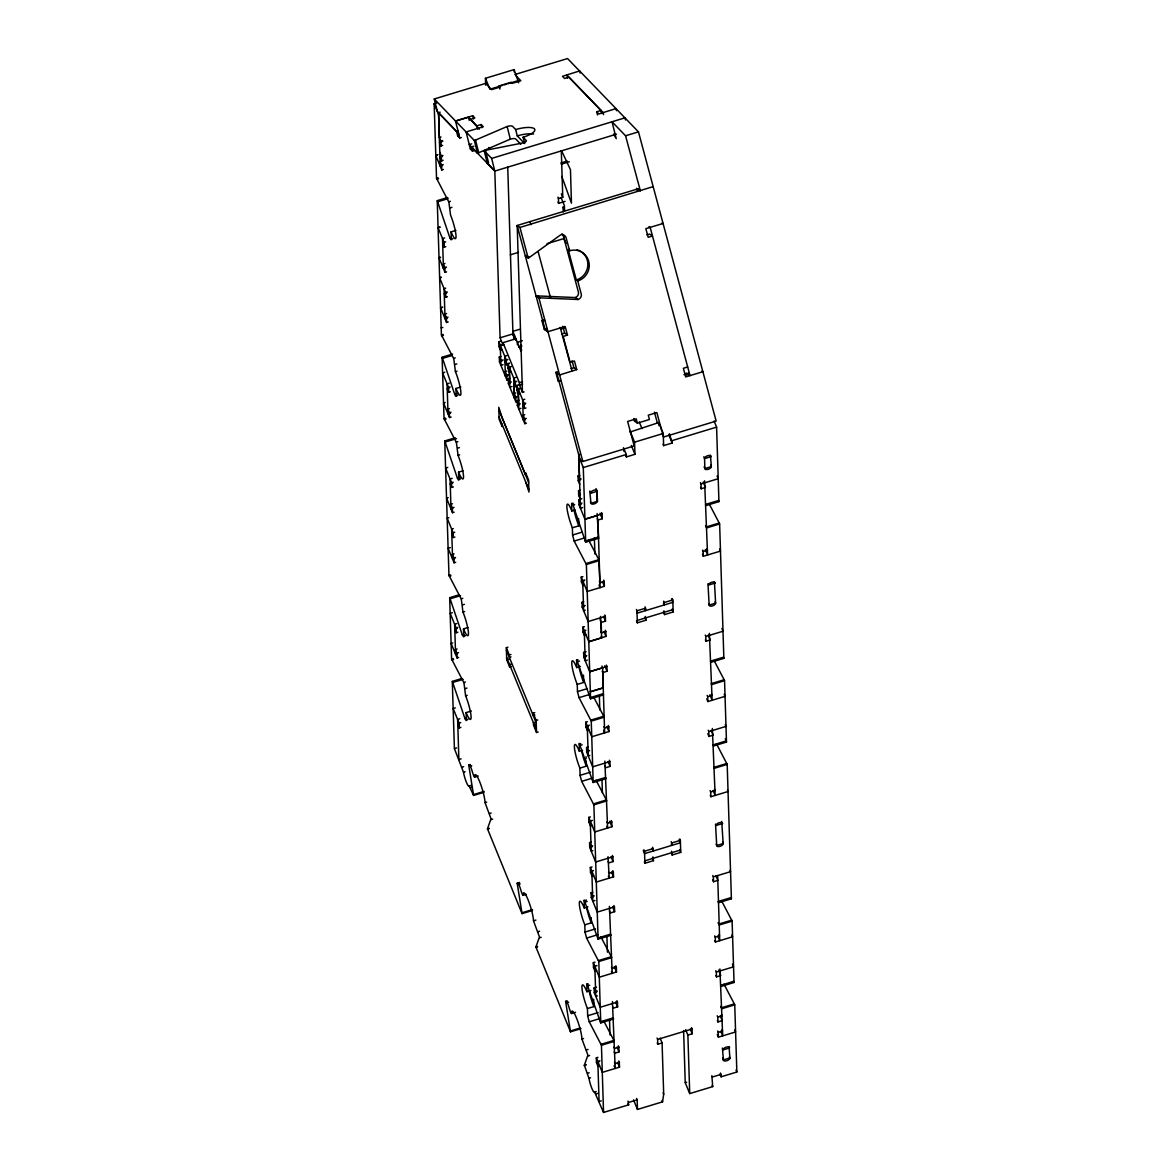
<?xml version="1.0" encoding="UTF-8"?>
<svg xmlns="http://www.w3.org/2000/svg" width="1171" height="1171" viewBox="0 0 1171 1171"><rect width="100%" height="100%" fill="white"/><g stroke="black" fill="none" stroke-linecap="round" stroke-linejoin="round"><path stroke-width="1.5" d="M487.473 828.805L522.061 913.629L532.542 910.453M535.923 947.002L570.511 1031.827L580.992 1028.65M584.358 1065.2L588.954 1078.315A9.105 1.449 73.1 0 0 591.867 1088.371A9.105 1.449 73.1 0 0 594.575 1092.031L596.185 1091.548M633.555 1099.891L637.463 1109.449L662.552 1101.838L663.694 1094.212L662.083 1042.922L660.122 1038.135M484.091 792.255L473.611 795.431L468.722 765C470.962 763.551 472.821 776.007 474.606 777.149A15.926 2.547 73.1 0 1 479.568 781.467A15.926 2.547 73.1 0 1 485.043 802.618L491.015 818.778L487.502 828.673L489.112 828.19M522.061 913.629L517.172 883.197C519.412 881.748 521.271 894.19 523.056 895.347A15.926 2.547 73.1 0 1 528.019 899.665A15.926 2.547 73.1 0 1 533.493 920.816L539.465 936.976L535.937 946.871L537.562 946.388M570.511 1031.827L565.608 1001.395C567.862 999.8 569.706 1012.564 571.507 1013.544A15.926 2.547 73.1 0 1 576.454 1017.862A15.926 2.547 73.1 0 1 581.943 1039.014L587.901 1055.159L584.388 1065.068L585.998 1064.571M461.974 678.448L452.299 681.39L454.407 748.591L463.482 772.216A9.105 1.449 73.1 0 0 466.395 782.272A9.105 1.449 73.1 0 0 469.117 785.931L473.611 795.431M594.575 1092.031L603.548 1112.45L628.637 1104.839L628.007 1101.077M529.351 257.459L526.526 255.512A4.567 4.421 -55.5 0 1 525.34 256.068L528.165 258.015A4.567 4.421 -55.5 0 0 529.351 257.459L560.689 234.815A4.552 4.406 -55.5 0 1 566.135 237.83L569.618 250.77A15.926 15.428 -55.5 0 1 588.72 261.294A15.926 15.428 -55.5 0 1 577.727 280.952L581.211 293.892A4.552 4.406 -55.5 0 1 578.064 299.498L540.197 297.858A4.567 4.421 -55.5 0 0 538.923 298.049L536.098 296.102A4.567 4.421 -55.5 0 1 537.372 295.912L575.239 297.566L578.064 299.513M515.972 75.705L520.846 80.755L512.239 83.361L511.185 82.263L499.153 85.922L500.207 87.005L491.615 89.625L485.614 83.404L434.251 98.979L474.343 140.491A4.567 1.347 -14 0 0 475.528 140.066L507.145 126.497A4.552 1.332 -14 0 1 512.503 126.278L515.679 129.571L517.26 135.895L524.667 143.565L523.086 137.227A15.926 4.684 -14 0 0 534.43 128.839A15.926 4.684 -14 0 0 515.679 129.571M471.664 143.872L469.249 144.604L477.505 153.152A4.567 1.347 -14 0 0 478.69 152.742L510.307 139.159A4.552 1.332 -14 0 1 515.664 138.954L520.802 144.253M485.658 85.132L485.438 78.296L514.113 69.601L518.651 82.804M514.845 74.534L567.554 58.55L579.66 71.094M455.9 230.394L451.069 231.858A15.926 2.547 73.1 0 0 456.031 236.191A15.926 2.547 73.1 0 0 450.542 215.04L448.874 202.115L436.534 178.329L434.148 103.692L436.827 102.872M489.917 89.216L502.461 85.41M504.247 84.868L506.033 84.327M507.833 83.785L518.577 80.521M442.638 145.438L441.028 145.921L440.867 141.12L439.374 137.475L438.54 112.679L440.15 112.182M662.201 432.465L663.445 437.061L716.14 421.077L638.458 131.869L579.63 70.948L562.461 76.305L564.583 78.501L568.872 77.198L601.001 110.455L601.792 113.616M477.666 129L476.875 125.839L470.522 119.266L474.826 117.964L472.703 115.768L455.504 120.994L459.764 137.988L461.389 137.505M455.548 121.111L468.459 117.202L479.29 129.205M438.54 112.679L456.602 131.576L458.212 131.093M476.875 125.839L481.164 124.536L483.286 126.731L466.087 131.942L470.347 148.951L472.469 151.132L474.079 150.649M439.374 137.475L440.999 136.992M456.602 131.576L457.656 135.807L459.266 135.309M440.867 141.12L442.492 140.622M442.74 141.267L439.52 142.247L441.028 145.921M443.385 169.473L441.774 169.971L435.758 155.289L437.91 154.645M435.817 155.406L437.427 154.923M443.106 160.266L441.482 160.749L441.335 155.948L442.945 155.45M472.469 151.132L471.415 146.917L473.831 146.185M442.418 156.372L440.003 157.104L441.482 160.749M470.347 148.951L472.762 148.219M597.503 114.934L596.712 111.757L601.001 110.455M441.745 161.027L440.135 161.525L441.628 165.155L441.774 169.971M441.628 165.155L443.238 164.672M442.389 165.565L440.237 166.209L438.613 114.612L434.148 103.692M523.086 137.227L526.262 140.52A4.552 1.332 -14 0 1 523.013 142.921L485.438 150.327A4.567 1.347 -14 0 0 484.165 150.664L491.659 158.422L624.919 117.847L625.446 119.969M436.534 178.329L438.144 177.846M436.959 179.265L438.569 178.782M471.415 146.917L494.835 171.068L616.458 134.182M613.531 134.079L616.239 138.646L612.023 121.769L625.563 135.777L638.458 131.869M460.789 387.001L455.943 388.465A15.926 2.547 73.1 0 0 460.906 392.783A15.926 2.547 73.1 0 0 455.417 371.631L453.763 358.721L441.408 334.921L437.237 200.651L447.717 197.475M560.821 163.032L567.262 161.071M437.295 200.783L437.661 201.793L448.142 198.616M561.246 164.174L569.311 161.73M448.742 201.778L450.352 201.295M450.308 207.823L451.933 207.326M440.194 226.998L438.042 227.657L444.058 242.324L444.204 247.14L445.814 246.657M438.086 227.774L439.696 227.291M565.066 201.397L558.611 203.359L558.465 198.543L562.768 197.24L561.304 150.635M444.658 237.918L442.506 238.577L443.458 268.627L445.609 267.969M437.661 201.793L449.884 237.845L451.494 237.347M449.884 237.845L451.098 239.806L452.914 238.591M444.058 242.324L445.668 241.841M444.321 243.012L442.711 243.495L444.204 247.14M557.44 371.866L555.83 372.363L559.606 374.954L576.747 369.612L574.434 360.99L570.131 362.293L563.178 336.414L567.481 335.111L565.169 326.489L547.969 331.7L545.144 329.768L517.128 225.505L638.766 188.619M517.128 225.505L519.953 227.452L652.818 186.716M439.037 257.825L440.647 257.342L438.979 257.708L444.995 272.389L446.605 271.892M444.965 263.446L443.355 263.943L444.848 267.574L444.995 272.389M444.848 267.574L446.458 267.09M510.278 254.839L518.431 252.365M547.003 243.685L564.027 238.533L566.091 243.553M441.218 277.264L439.608 277.747L445.624 292.413L445.785 297.229L447.395 296.746M439.667 277.864L441.277 277.381M445.697 288.168L444.087 288.666L445.039 318.717L447.176 318.058M445.624 292.413L447.234 291.93M446.707 292.852L444.292 293.584L445.785 297.229M646.948 234.859L649.642 234.054L652.467 236L648.163 237.303L645.85 228.667L663.079 223.471L662.127 222.827M442.711 307.153L440.559 307.797L446.575 322.479L448.186 321.981M440.603 307.914L442.214 307.431M446.546 313.535L444.936 314.033L446.414 317.663L446.575 322.479M446.414 317.663L448.039 317.18M441.189 327.836L442.843 327.47M441.408 334.921L443.019 334.438M441.833 335.872L443.443 335.374M548.013 331.817L544.252 329.227L541.924 320.605L543.534 320.122M545.291 320.517L541.924 320.605M519.573 329.329L512.854 331.364L521.022 351.271M503.867 344.83L503.062 345.079L500.09 337.804L512.986 333.881L515.591 340.249M463.013 470.83L458.578 472.176A15.926 2.547 73.1 0 0 463.526 476.495A15.926 2.547 73.1 0 0 458.051 455.343L456.383 442.433L444.043 418.647L442.111 357.243L452.591 354.066M513.557 336.414L514.64 336.077M442.14 357.316L442.536 358.385L452.211 355.457M502.081 349.734L500.471 350.217L498.978 346.587L498.831 341.771L500.441 341.288M544.252 329.227L546.667 328.495M503.062 345.079L502.988 342.679L515.899 338.756L515.928 339.663M545.144 329.768L546.755 329.271M453.616 358.385L455.241 357.887M502.432 344.64L500.28 345.299L500.91 365.323L503.062 364.679M498.978 346.587L500.603 346.089M522.368 340.746L517.333 342.283L517.421 344.889M561.011 329.036L564.363 328.012M455.182 364.415L456.807 363.932M518.577 347.158L521.798 346.192L521.241 344.816M561.787 334.042L564.656 333.164L567.481 335.111M444.76 372.261L442.609 372.92L448.566 387.469L448.727 392.285L450.337 391.787M508.536 379.506L506.926 380.004L499.461 361.81L499.314 356.994L500.925 356.511M506.897 355.56L504.745 356.204L505.374 376.242L507.526 375.598M455.417 371.631L457.027 371.148M503.223 359.907L500.807 360.639L499.314 356.994M499.461 361.81L501.876 361.078M508.858 364.035L506.443 364.781L506.296 359.965L507.907 359.482M506.56 360.653L504.95 361.136L506.443 364.781M511.361 381.98L509.751 382.478L509.429 372.056L507.936 368.411L507.775 363.61L509.4 363.112M449.225 383.18L447.073 383.839L448.025 413.89L450.44 413.158M511.376 366.479L509.224 367.123L509.853 387.162L512.005 386.503M507.936 368.411L510.351 367.679M448.566 387.469L450.176 386.986M448.844 388.157L447.234 388.64L448.727 392.285M506.882 371.061L505.272 371.558L506.765 375.188L506.926 380.004M509.429 372.056L511.039 371.558M506.765 375.188L508.375 374.705M442.536 358.385L454.758 394.437L457.173 393.705M518.285 401.097L515.869 401.829L508.404 383.634L508.258 378.833L509.868 378.35M515.855 377.384L513.703 378.043L514.332 398.081L516.484 397.423M454.758 394.437L455.973 396.398L457.788 395.183M445.156 402.487L443.546 402.97L449.518 417.52L451.128 417.037M508.404 383.634L510.029 383.151M516.996 386.123L515.386 386.606L515.24 381.805L516.85 381.307M515.869 401.829L515.723 397.028L514.23 393.383L513.893 382.961L515.503 382.478M524.066 391.89L522.456 392.373L519.47 385.098L519.397 382.697L522.617 381.717M571.067 368.543L573.922 367.679L576.747 369.612M520.319 403.819L518.694 404.302L518.372 393.88L516.879 390.25L516.733 385.435L518.343 384.952M519.47 385.098L522.705 384.117M449.488 408.591L447.878 409.074L449.357 412.719L449.518 417.52M520.319 388.304L518.168 388.962L518.797 408.986L520.949 408.342M516.879 390.25L519.295 389.519M449.357 412.719L450.981 412.221M514.23 393.383L515.84 392.9M555.83 372.363L558.157 380.985L559.767 380.502M518.372 393.88L519.983 393.397M560.704 381.146L558.157 380.985M444.043 418.647L445.653 418.149M515.723 397.028L517.333 396.53M444.468 419.584L446.078 419.086M526.423 423.17L524.813 423.668L517.362 405.473L517.201 400.658L518.826 400.175M524.798 399.223L522.647 399.867L523.276 419.906L525.428 419.262M517.362 405.473L518.973 404.99M525.955 407.947L524.345 408.445L524.184 403.629L525.794 403.146M525.267 404.068L522.851 404.8L524.345 408.445M524.784 414.724L523.174 415.222L524.667 418.852L524.813 423.668M687.655 366.991L683.366 368.294L685.679 376.916L702.907 371.719L701.971 371.075M467.932 627.554L463.496 628.886A15.926 2.547 73.1 0 0 468.459 633.218A15.926 2.547 73.1 0 0 462.969 612.067L461.315 599.142L448.961 575.356L444.746 440.955L455.226 437.778M444.775 441.028L445.141 442.023L456.456 438.671M524.667 418.852L526.277 418.369M456.251 442.096L457.861 441.599M683.923 374.647L689.309 373.022M457.817 448.127L459.427 447.644M458.051 455.343L459.661 454.86M447.746 467.434L445.595 468.093L451.567 482.642L451.713 487.443L453.323 486.96M633.833 418.515L634.565 421.209L636.058 420.755M452.226 478.354L450.074 478.998L451.011 509.063L452.621 508.565M634.565 421.209L637.39 423.155L649.422 419.511L648.266 415.193L656.858 412.587L661.791 430.943M445.17 442.096L457.393 478.149L459.808 477.417M457.393 478.149L458.52 480.095L460.408 478.895M451.567 482.642L453.177 482.159M452.635 483.081L450.22 483.813L451.713 487.443M630.13 432.011L658.775 422.555L663.254 433.475L663.635 445.609L672.227 443.004L669.358 433.782M580.348 454.216L578.723 454.699L579.572 479.51L581.182 479.012M448.156 497.646L446.546 498.143L452.504 512.693L454.114 512.21M625.797 455.548L626.368 456.91L634.96 454.304L634.58 442.17L663.254 433.475M556.723 372.89L580.011 459.559L582.836 461.506L634.199 445.931L627.627 421.458L636.219 418.852L637.39 423.155M452.474 503.764L450.864 504.247L452.357 507.892L452.504 512.693M597.108 513.542L598.571 538.279L585.676 542.188L583.29 467.551L626.295 454.509L623.484 447.688M672.154 440.603L716.593 427.122L714.076 420.975M452.357 507.892L453.967 507.394M579.747 484.355L578.24 480.681L578.079 475.865L579.704 475.382M448.786 517.684L447.176 518.182L453.133 532.732L453.279 537.533L454.904 537.05M578.24 480.681L579.85 480.183M453.25 528.604L451.64 529.087L452.591 559.153L454.743 558.494M581.811 498.656L580.187 499.139L578.708 495.509L578.547 490.693L580.157 490.21M453.133 532.732L454.743 532.249M453.411 533.405L451.801 533.903L453.279 537.533M578.708 495.509L580.318 495.011M711.002 456.646L704.561 458.593L704.869 468.62A3.411 1.713 -22.3 0 0 708.148 469.322A3.411 1.713 -22.3 0 0 711.324 466.541L710.446 455.168M590.652 493.269L597.108 491.322L595.98 488.585M597.854 515.357L584.958 519.28L578.986 504.716L578.84 499.915L580.45 499.417M575.063 510L571.843 510.98L571.609 503.764L573.234 503.267M571.609 503.764C572.092 501.422 573.043 507.233 574.639 504.511M581.943 503.062L580.333 503.545L578.84 499.915M578.986 504.716L581.416 503.984M597.108 491.322L597.415 501.334L590.96 503.296L589.76 491M450.264 547.574L448.112 548.233L454.085 562.783L455.695 562.3M582.587 507.585L580.435 508.243L578.811 456.631L583.29 467.551M454.055 553.854L452.43 554.337L453.924 557.981L454.085 562.783M453.924 557.981L455.534 557.484M584.915 519.163L602.114 513.937L601.543 512.576M703.229 481.984L705.469 487.443L701.166 488.746L701.005 483.945L718.218 478.719L717.091 475.997M580.348 666.475L576.718 667.572L576.63 659.668L590.125 697.653L603.021 693.73L603.46 694.871L590.55 698.794L586.378 564.51L574.171 541.061L572.604 535.249L572.37 527.799L578.825 525.852L578.591 518.49M603.665 580.128L604.236 581.489L599.933 582.792L597.957 520.056L602.26 518.753L602.114 513.937M572.604 535.015L582.28 532.088M448.961 575.356L450.572 574.873M449.386 576.293L450.996 575.81M574.171 541.061L584.651 537.884M573.029 504.994L585.251 541.046L598.147 537.138L598.571 538.279M718.935 501.642L706.025 505.55L705.601 504.408L718.496 500.5L718.935 501.642L716.593 427.122M471.371 711.017L466.131 712.612A15.926 2.547 73.1 0 0 471.093 716.93A15.926 2.547 73.1 0 0 465.604 695.779L463.95 682.854L451.596 659.068L449.664 597.678L459.339 594.736M449.723 597.81L450.103 598.82L460.584 595.644M461.184 598.805L462.794 598.322M705.571 525.53L706.303 526.935L719.214 523.027L719.638 523.964L723.854 658.365L710.958 662.274L710.534 661.132L723.429 657.224L723.854 658.365M585.954 563.573L598.849 559.65L600.138 587.725L599.01 585.002M719.638 523.964L706.728 527.872L706.333 526.979M586.378 564.51L599.274 560.602M462.75 604.851L464.36 604.368M452.313 612.696L450.162 613.341L456.119 627.905L456.28 632.706L457.89 632.223M462.969 612.067L464.58 611.569M584.519 585.046L582.909 585.529L581.416 581.885L581.27 577.083L582.88 576.6M584.856 579.952L582.704 580.596L583.656 610.662L585.266 610.164M581.416 581.885L583.831 581.153M456.778 623.616L454.641 624.26L455.578 654.311L457.188 653.828M719.653 549.038L720.487 551.087L703.288 556.298L703.142 551.497L707.43 550.194L706.874 548.833M456.119 627.905L457.744 627.407M457.202 628.344L454.787 629.076L456.28 632.706M587.183 591.516L604.382 586.305L604.236 581.489M450.103 598.82L462.311 634.872L463.921 634.389M462.311 634.872L463.526 636.834L465.341 635.619M588.179 621.684L582.207 607.134L582.06 602.333L583.67 601.835M452.723 642.908L451.098 643.406L457.071 657.956L458.681 657.473M585.163 605.48L583.553 605.963L582.06 602.333M582.207 607.134L583.817 606.651M457.041 649.012L455.431 649.51L456.924 653.14L457.071 657.956M456.924 653.14L458.534 652.657M451.596 659.068L453.206 658.585M452.021 660.005L453.631 659.522M588.12 621.567L605.334 616.356L604.763 614.995M511.303 666.504L509.678 666.987L506.706 659.712L506.326 647.695L507.936 647.197M586.1 635.136L584.475 635.619L582.997 631.974L582.836 627.173L584.446 626.69M645.294 616.458L645.938 620.22L637.331 622.826L636.951 610.808L645.558 608.203L645.001 606.841M663.43 602.904L664.264 604.953L664.191 602.553L672.783 599.933L672.227 598.571M605.246 630.218L605.802 631.579L601.499 632.882L601.177 622.474L605.48 621.172L605.334 616.356M637.024 613.209L672.871 602.348L671.539 599.113M585.895 630.203L584.285 630.686L585.222 660.751L587.374 660.093M582.997 631.974L584.607 631.491M510.995 656.887L509.385 657.37L509.312 654.97L510.922 654.487M506.706 659.712L509.122 658.98M637.258 620.425L673.091 609.564M663.445 611.848L664.572 614.57L673.164 611.965L672.783 599.933M511.215 664.103L509.605 664.586L509.678 666.987M452.328 681.449L452.709 682.459L463.204 679.356M582.836 627.173L588.808 641.723L605.963 636.395L605.802 631.579M588.808 641.723L601.704 637.814L600.518 616.414M463.804 682.517L465.429 682.034M601.909 666.05L602.655 667.865L589.745 671.773L583.787 657.224L583.626 652.423L586.056 651.691M465.37 688.563L466.995 688.08M586.73 655.57L585.119 656.053L583.626 652.423M583.787 657.224L586.203 656.492M576.498 660.356L578.108 659.873M465.604 695.779L467.214 695.281M577.903 661.6L579.528 661.103M455.299 707.87L453.148 708.514L459.12 723.078L459.266 727.879L460.876 727.396M589.701 671.656L606.9 666.445L606.344 665.084M708.294 635.18L710.255 639.952L705.952 641.254L705.806 636.453L723.005 631.228L721.892 628.505M603.533 730.133L604.646 732.87L602.758 672.564L607.046 671.261L606.9 666.445M459.779 718.774L457.627 719.433L458.886 759.511L461.111 758.837M582.572 750.304L579.352 751.284L579.25 743.38L592.76 781.364L605.656 777.442L606.08 778.583L593.185 782.506L591.253 721.116L579.045 697.667L577.493 691.841L577.244 684.406L583.7 682.444L583.465 675.082M452.723 682.532L464.946 718.584L466.556 718.101M464.946 718.584L466.16 720.546L467.976 719.331M459.12 723.078L460.73 722.58M459.383 723.751L457.773 724.234L459.266 727.879M577.479 691.622L587.154 688.68M590.33 691.695L603.226 687.787M590.374 691.812L603.285 687.904L602.655 667.865M579.045 697.667L589.525 694.476M534.854 715.1L533.244 715.598L533.171 713.183L534.781 712.7M538.148 731.992L536.523 732.49L536.157 720.458L537.767 719.975M535.088 722.317L533.464 722.8L533.552 725.215L536.523 732.49M454.407 748.591L456.631 747.918M533.552 725.215L535.967 724.468M590.828 720.165L603.738 716.257L604.148 717.194L591.253 721.116M724.527 680.614L724.132 679.736L711.236 683.644L711.661 684.596L724.556 680.673L726.488 742.077L713.593 745.986L713.183 744.917L726.064 740.936L726.488 742.077M589.042 730.177L587.418 730.675L585.939 727.03L585.778 722.229L587.388 721.731M589.423 725.215L587.271 725.859L588.223 755.91L589.833 755.427M585.939 727.03L588.354 726.298M468.722 765L470.332 764.517M462.033 767.181L463.643 766.683M470.142 766.229L471.752 765.746M608.232 725.391L608.803 726.752L604.499 728.055L603.943 726.693M724.205 694.301L725.054 696.35L707.855 701.561L707.694 696.76L711.997 695.457L711.441 694.081M463.482 772.216L465.092 771.718M608.803 726.752L608.949 731.568L591.75 736.779L585.778 722.229M579.118 744.068L580.743 743.585M474.606 777.149L478.236 776.051M580.538 745.312L582.148 744.815M609.33 760.257L609.886 761.618L592.687 766.829L586.73 752.28L586.569 747.464L588.193 746.981M469.117 785.931L470.727 785.448M589.672 750.626L588.062 751.109L586.569 747.464M586.73 752.28L588.34 751.782M470.464 787.761L472.074 787.278M473.523 794.597L484.004 791.42M587.901 906.91L584.27 908.008L584.183 900.089L597.678 938.073L610.574 934.165L611.013 935.307L598.088 939.157L593.887 804.828L581.68 781.379L580.113 775.553L579.879 768.117L586.334 766.156L586.159 760.901M711.295 730.353L713.241 735.125L708.953 736.427L708.792 731.612L725.991 726.401L725.244 724.586M485.043 802.618L486.668 802.135M580.099 775.334L590.594 772.143M609.886 761.618L610.047 766.42L605.744 767.722L604.909 765.688M581.68 781.379L592.16 778.188M489.522 813.538L491.132 813.04M491.088 819.583L492.698 819.085M487.458 829.214L489.068 828.731M593.463 803.877L606.358 799.969L606.783 800.905L593.887 804.828M726.796 763.507L713.871 767.356L714.295 768.308L727.191 764.385L716.447 743.761M592.028 825.35L590.418 825.848L588.925 822.203L588.779 817.387L590.389 816.904M592.409 820.388L590.257 821.032L591.209 851.083L592.819 850.6M588.925 822.203L590.535 821.72M611.233 820.564L611.789 821.925L607.486 823.228L606.929 821.866M727.484 790.147L728.04 791.523L710.841 796.734L710.695 791.933L714.983 790.615L714.427 789.254M611.789 821.925L611.935 826.726L594.736 831.952L588.779 817.387M612.331 855.416L612.887 856.791L595.688 862.002L589.716 847.453L589.569 842.637L591.179 842.154M592.672 845.784L591.062 846.282L589.569 842.637M589.716 847.453L592.131 846.721M517.172 883.197L519.587 882.466M518.577 884.427L520.187 883.944M593.595 875.44L591.984 875.937L590.491 872.293L590.345 867.477L591.955 866.994M652.862 856.879L653.491 860.656L644.884 863.261L644.518 851.244L653.111 848.624L652.554 847.262M671.261 844.013L671.817 845.389L671.744 842.974L680.351 840.368L679.78 839.007M612.887 856.791L613.033 861.593L608.73 862.895L608.173 861.534M593.448 870.639L591.838 871.122L592.775 901.172L594.927 900.528M590.491 872.293L592.116 871.81M523.056 895.347L526.277 894.366M644.811 860.861L680.644 849.985M612.799 870.653L613.355 872.014L609.066 873.317L608.496 871.956M671.569 853.63L672.125 855.006L680.717 852.386L680.351 840.368M613.355 872.014L613.516 876.816L596.317 882.041L590.345 867.477M521.973 912.795L532.454 909.604M613.897 905.505L614.453 906.881L597.254 912.092L591.296 897.542L591.135 892.726L592.746 892.243M594.239 895.874L592.628 896.371L591.135 892.726M591.296 897.542L592.907 897.045M584.051 900.792L586.466 900.06M585.471 902.021L587.081 901.538M533.493 920.816L535.908 920.084M715.847 875.601L717.808 880.387L713.505 881.69L713.359 876.874L730.558 871.663L730.001 870.302M537.972 931.735L539.582 931.238M614.453 906.881L614.614 911.682L610.311 912.985L609.476 910.936M539.538 937.766L541.148 937.283M590.931 990.49L586.905 991.72L586.876 983.786L600.313 1021.785L613.209 1017.877L613.619 1018.946L600.738 1022.927L598.805 961.537L586.598 938.088L585.046 932.277L584.797 924.841L591.253 922.88L591.092 917.625M585.032 932.043L595.512 928.866M535.908 947.412L537.518 946.915M586.598 938.088L597.883 934.663M731.407 898.786L718.511 902.695L718.086 901.553L730.982 897.645L731.407 898.786L727.191 764.385M598.381 960.601L611.291 956.692L611.716 957.629L598.805 961.537M718.057 922.675L718.789 924.08L731.685 920.172L732.109 921.109L734.041 982.498L721.146 986.406L720.736 985.353L733.617 981.357L734.041 982.498M596.595 970.613L594.985 971.096L593.492 967.466L593.331 962.65L594.956 962.167M732.109 921.109L719.214 925.017L718.789 924.08M596.976 965.636L594.824 966.295L595.776 996.345L597.386 995.862M593.492 967.466L595.102 966.968M615.8 965.812L616.356 967.187L612.052 968.49L611.496 967.129M731.86 934.956L732.607 936.771L715.408 941.996L715.261 937.181L719.55 935.878L718.994 934.517M616.356 967.187L616.502 971.989L599.303 977.214L593.331 962.65M586.686 984.504L588.296 984.021M588.091 985.733L589.701 985.25M616.883 1000.678L617.454 1002.039L600.24 1007.265L594.283 992.701L594.136 987.9L596.551 987.168M597.239 991.047L595.629 991.544L594.136 987.9M565.608 1001.395L567.232 1000.898M594.283 992.701L596.698 991.969M567.027 1002.625L568.638 1002.127M603.548 1112.45L601.44 1045.249L589.233 1021.8L587.681 1015.989L587.432 1008.553L593.887 1006.592L593.653 999.229M571.507 1013.544L575.532 1012.315M718.57 970.1L720.809 975.545L716.506 976.863L716.345 972.047L733.558 966.836L732.431 964.099M587.666 1015.755L598.147 1012.578M617.454 1002.039L617.6 1006.855L613.297 1008.158L612.74 1006.797M589.233 1021.8L600.518 1018.375M570.423 1030.978L580.099 1028.05M581.943 1039.014L583.553 1038.516M601.016 1044.312L613.911 1040.404L614.336 1041.341L601.44 1045.249M720.677 1006.387L721.424 1007.792L734.319 1003.884L734.744 1004.82L736.852 1072.021L721.087 1076.808L719.975 1074.07M586.422 1049.919L588.032 1049.436M734.744 1004.82L721.848 1008.729L721.453 1007.836M587.988 1055.964L589.599 1055.481M618.303 1045.762L618.859 1047.123L614.57 1048.426L613.999 1047.064M720.267 1015.857L722.214 1020.629L717.925 1021.932L717.764 1017.131L722.068 1015.828L721.512 1014.467M599.581 1065.786L597.971 1066.269L596.478 1062.639L596.332 1057.823L597.942 1057.34M662.083 1042.922L657.78 1044.225L657.634 1039.409L692.032 1028.987L691.476 1027.611M618.859 1047.123L619.02 1051.939L614.716 1053.241L614.16 1051.88M584.344 1065.61L585.968 1065.112M599.976 1060.809L597.825 1061.468L599.084 1101.53L601.294 1100.857M596.478 1062.639L598.893 1061.892M711.851 1075.637L712.715 1086.615L689.719 1093.597L687.875 1035.091L692.178 1033.788L692.032 1028.987M618.786 1060.985L619.342 1062.346L615.038 1063.663L614.482 1062.287M734.759 1029.895L735.593 1031.944L718.394 1037.169L718.247 1032.354L722.551 1031.051L721.98 1029.69M587.491 1073.28L589.115 1072.782M619.342 1062.346L619.488 1067.162L602.289 1072.373L596.332 1057.823M588.954 1078.315L590.565 1077.818M595.937 1093.86L597.547 1093.377M729.899 1057.94L723.458 1059.901L722.712 1058.086M689.719 1093.597L685.24 1082.677L686.689 1082.238M628.564 1102.438L637.156 1099.832L636.6 1098.471M712.407 1076.998L721.014 1074.393L720.458 1073.031M648.997 226.574L650.168 227.394L690.012 375.628L686.235 373.037L686.821 375.203M569.574 249.438A15.926 15.428 -55.5 0 0 568.213 249.789L569.618 250.77M568.213 249.789L576.322 279.986L577.727 280.952M537.372 295.912L540.197 297.858M560.206 327.426L572.034 370.709M488.702 147.531L490.166 149.039M596.712 111.757L598.82 113.953L615.99 108.596L616.517 110.703M458.666 133.655L437.412 111.64L434.251 98.979M484.165 150.664L487.326 163.325L494.821 171.083L500.09 337.804M457.656 135.807L459.764 137.988M561.729 151.074L570.467 169.678L571.448 203.169L561.831 176.426M709.626 504.73L719.214 523.027M714.559 661.454L724.132 679.736M588.545 539.963L598.849 559.65M721.38 900.47L731.685 920.172M594.151 697.975L603.738 716.257M724 984.182L734.319 1003.884M596.054 780.267L606.358 799.969M600.972 936.99L611.291 956.692M603.607 1020.702L613.911 1040.404M710.753 465.18L711.324 466.541L704.869 468.62L704.122 466.79M703.815 456.778L704.561 458.593A3.411 1.713 -22.3 0 1 707.723 455.709A3.411 1.713 -22.3 0 1 711.002 456.529M704.561 480.813L707.591 554.995L705.352 549.536M700.448 482.584L701.005 483.945M700.609 487.385L701.166 488.746M668.875 434.822L672.227 443.004M561.363 193.83L561.934 195.206M562.212 195.879L562.768 197.24M663.079 444.248L663.635 445.609M561.055 197.504L564.407 205.686L564.554 210.502L563.061 206.857L563.222 211.966M557.908 197.182L558.465 198.543M702.571 550.136L703.142 551.497M714.427 581.738L715.613 603.138A3.411 1.713 -22.3 0 1 712.436 605.919A3.411 1.713 -22.3 0 1 709.158 605.085L708.601 603.724M558.055 201.998L558.611 203.359M702.454 554.264L703.288 556.298M707.972 583.685L709.158 605.085L715.613 603.138L715.057 601.762M639.278 422.014L642.001 428.659M485.438 78.296L489.639 88.542M630.1 431.25L634.58 442.17M709.363 633.321L712.144 700.258L709.919 694.798M631.33 445.434L634.96 454.304M705.249 635.077L705.806 636.453M705.396 639.893L705.952 641.254M623.572 450.088L624.128 451.45M672.052 609.227L673.164 611.965M707.138 695.398L707.694 696.76M706.728 698.838L707.855 701.561M663.635 601.177L664.191 602.553M712.349 728.494L715.144 795.431L713.154 790.571M663.928 610.794L664.572 614.57M708.235 730.25L708.792 731.612M707.826 733.705L708.953 736.427M644.797 608.554L645.631 610.603L645.558 608.203M596.668 499.519L597.415 501.334M644.811 617.498L645.938 620.22M600.02 513.293L602.26 518.753M636.395 609.447L636.951 610.808M710.138 790.557L710.695 791.933M721.702 821.486L723.166 843.559A3.411 1.713 -22.3 0 1 720.004 846.34A3.411 1.713 -22.3 0 1 716.711 845.521L716.154 844.159M590.36 501.7L590.916 503.062A3.411 1.713 -22.3 0 0 594.195 503.896A3.411 1.713 -22.3 0 0 597.371 501.115L597.049 491.088A3.411 1.713 -22.3 0 0 593.77 490.268A3.411 1.713 -22.3 0 0 590.594 493.05M597.4 518.694L597.957 520.056M710.285 795.372L710.841 796.734M578.079 475.865L579.572 479.51M636.497 620.776L637.331 622.826M519.997 346.221L521.666 350.305M715.525 824.121L716.711 845.521L723.166 843.559L722.609 842.198M439.828 152.274L441.335 155.948M578.547 490.693L580.055 494.367M513.586 337.936L514.142 339.297M602.421 581.533L604.382 586.305M502.988 342.679L519.397 382.697M599.376 581.431L599.933 582.792M498.831 341.771L506.296 359.965M507.775 363.61L515.24 381.805M516.733 385.435L524.184 403.629M513.893 382.961L515.386 386.606M712.802 875.513L713.359 876.874M508.258 378.833L509.751 382.478M517.201 400.658L518.694 404.302M712.671 879.641L713.505 881.69M603.519 616.385L605.48 621.172M600.064 619.737L601.177 622.474M604.002 631.623L605.963 636.395M581.27 577.083L587.227 591.633M600.943 631.52L601.499 632.882M601.147 636.453L601.704 637.814M679.092 839.534L680.424 842.769L644.592 853.644L643.26 850.409M717.838 936.141L719.711 940.694L717.662 875.571M604.822 665.801L607.046 671.261M679.604 849.663L680.717 852.386M714.691 935.819L715.261 937.181M498.817 409.674L528.633 482.452M714.852 940.635L715.408 941.996M499.036 416.891L528.868 489.668M602.187 671.188L602.758 672.564M671.188 841.612L671.744 842.974M719.902 968.929L722.697 1035.867L720.838 1031.314M671.495 851.229L672.125 855.006M715.788 970.686L716.345 972.047M715.949 975.487L716.506 976.863M606.988 726.781L608.949 731.568M652.071 848.302L653.184 851.039L653.111 848.624M717.208 1015.769L717.764 1017.131M652.364 857.919L653.491 860.656M729.035 1046.567L729.914 1058.247A2.562 1.288 -22.3 0 1 729.401 1059.257L728.201 1060.121A4.099 2.064 -22.3 0 1 725.259 1061.014L724.029 1060.882A2.562 1.288 -22.3 0 1 723.458 1060.194L722.902 1058.833M717.355 1020.57L717.925 1021.932M736.017 1069.972L736.852 1072.021M729.357 1056.871L729.914 1058.247M608.086 761.648L610.047 766.42M643.948 849.868L644.518 851.244M717.691 1030.992L718.247 1032.354M717.281 1034.432L718.394 1037.169M604.851 761.106L607.632 828.043L606.885 826.214M722.39 1048.06L723.458 1060.194M644.328 861.9L644.884 863.261M609.696 821.281L611.935 826.726M690.217 1029.016L692.178 1033.788M712.158 1085.254L712.715 1086.615M685.65 1029.631L687.875 1035.091M611.072 856.821L613.033 861.593M608.027 856.718L609.213 878.133L608.378 876.084M611.555 872.044L613.516 876.816M506.326 647.695L509.312 654.97M533.171 713.183L536.157 720.458M612.653 906.91L614.614 911.682M506.37 650.11L536.201 722.873M609.418 906.354L612.199 973.291L611.452 971.476M506.589 657.326L536.42 730.089M657.063 1038.048L657.634 1039.409M657.224 1042.863L657.78 1044.225M614.263 966.529L616.502 971.989M663.137 1092.85L663.694 1094.212M661.996 1100.477L662.552 1101.838M615.639 1002.083L617.6 1006.855M612.404 1001.527L615.199 1068.464L614.072 1065.742M617.058 1047.152L619.02 1051.939M617.541 1062.39L619.488 1067.162M628.08 1103.477L628.637 1104.839M590.55 698.794L590.155 697.726M593.185 782.506L592.76 781.364M600.738 1022.927L600.357 1021.932M585.617 542.056L585.266 541.119M598.088 939.157L597.708 938.147M725.288 738.681L726.064 740.936M625.563 135.777L640.391 190.946L636.614 188.355L637.2 190.522M654.443 412.163L657.326 422.877M562.797 326.27L564.656 333.164M572.077 360.77L573.922 367.679M530.097 221.729L530.902 224.715M538.118 251.604L550.56 297.917M519.953 227.452L528.165 258.015M538.923 298.049L582.836 461.506M603.621 114.626L603.094 112.518L566.735 74.871L567.525 78.033M579.63 70.948L580.157 73.07M499.153 85.922L499.944 89.084M507.145 126.497L510.307 139.159M491.659 158.422L494.821 171.083M481.164 124.536L481.954 127.698M485.438 150.327L488.6 162.989A4.567 1.347 -14 0 0 487.326 163.325M472.703 115.768L473.494 118.944M475.528 140.066L478.69 152.742M474.343 140.491L477.505 153.152M468.459 117.202L469.249 120.364M721.014 1074.393L721.087 1076.808M683.601 1030.582L685.24 1082.677M658.775 422.555L658.863 425.585M626.295 454.509L626.368 456.91M637.156 1099.832L637.463 1109.449M594.385 537.826L594.897 553.956M599.347 695.662L599.801 709.977M601.996 780.091L602.392 792.621M606.9 936.083L607.412 952.199M609.535 1019.897L610.018 1035.003M586.027 756.7L586.1 758.793M564.012 237.113L564.1 239.616M514.113 69.601L514.171 71.885M525.911 482.379L528.97 492.054L528.589 480.037L525.618 472.762L525.691 475.163L501.832 416.949L498.773 407.259L499.139 419.291L502.125 426.566L502.052 424.151M517.201 225.652L522.456 392.373M507.731 167.146L513 335.594M451.069 231.858L451.289 239.074M455.943 388.465L456.178 395.681M458.578 472.176L458.798 479.393M463.496 628.886L463.731 636.102M466.131 712.612L466.365 719.814M575.239 297.551A4.552 4.406 -55.5 0 0 578.372 291.945L563.324 235.883A4.552 4.406 -55.5 0 0 561.963 233.732M577.098 249.76A15.926 15.428 -55.5 0 1 576.322 279.986M517.26 135.895A15.926 4.684 -14 0 1 533.595 134.079M579.879 768.117A15.926 2.547 73.1 0 1 574.39 746.966A15.926 2.547 73.1 0 1 579.352 751.284M577.244 684.406A15.926 2.547 73.1 0 1 571.77 663.254A15.926 2.547 73.1 0 1 576.718 667.572M586.334 766.156A15.926 2.547 73.1 0 1 581.548 750.304M583.7 682.444A15.926 2.547 73.1 0 1 578.679 665.289M587.432 1008.553A15.926 2.547 73.1 0 1 581.943 987.402A15.926 2.547 73.1 0 1 586.905 991.72M584.797 924.841A15.926 2.547 73.1 0 1 579.323 903.69A15.926 2.547 73.1 0 1 584.27 908.008M593.887 1006.592A15.926 2.547 73.1 0 1 589.101 990.725M591.253 922.88A15.926 2.547 73.1 0 1 586.481 907.013M572.37 527.799A15.926 2.547 73.1 0 1 566.881 506.648A15.926 2.547 73.1 0 1 571.843 510.98M578.825 525.852A15.926 2.547 73.1 0 1 574.039 509.985M714.983 583.099L708.528 585.061A3.411 1.713 -22.3 0 1 711.705 582.28A3.411 1.713 -22.3 0 1 714.983 583.099M722.536 823.52L716.081 825.482A3.411 1.713 -22.3 0 1 719.257 822.701A3.411 1.713 -22.3 0 1 722.536 823.52M729.182 1048.045L723.136 1049.889A3.411 1.713 -22.3 0 1 726.313 1047.108A3.411 1.713 -22.3 0 1 729.592 1047.928L729.182 1048.045"/></g></svg>
